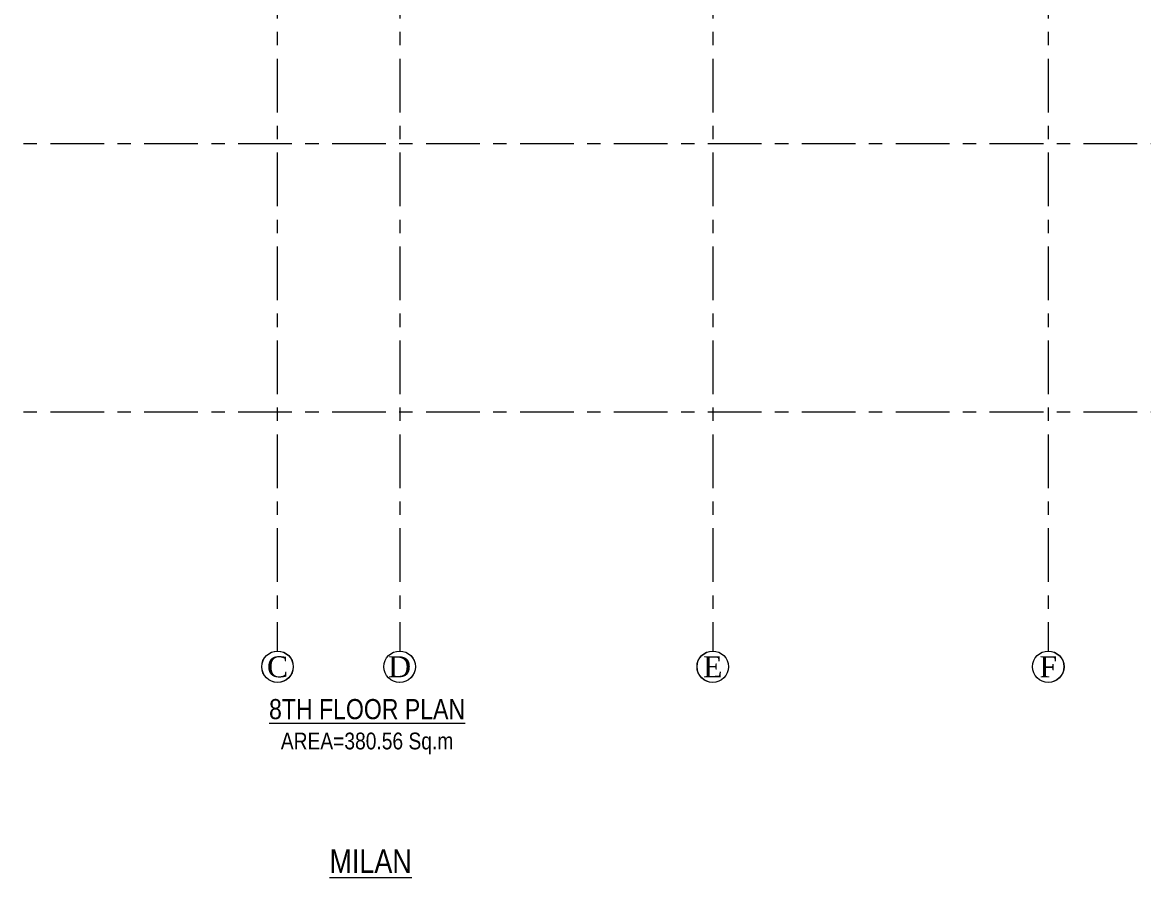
# Model space of a CAD drawing. Header units: millimetres. Extents: x 24487468 to 24959437, y -333213 to 842934.
# Drawn here: x 24724849 to 24749914, y 461796 to 480917 of the extents above; entities that cross this region are included whole.
import ezdxf
from ezdxf.enums import TextEntityAlignment as Align

# ---------------------------------------------------------------- set-up
doc = ezdxf.new("R2010")
doc.units = ezdxf.units.MM
doc.header["$MEASUREMENT"] = 0
for name, pattern in [('ACAD_ISO10W100', [18.5, 12, -3, 0.5, -3]), ('BORDERX2', [3.5, 1, -0.5, 1, -0.5, 0, -0.5]), ('Centreline', [21, 12, -3, 3, -3])]:
    doc.linetypes.add(name, pattern=pattern)
doc.layers.add('A-BTEXT', color=57, linetype='Continuous')
for name, color, linetype, lineweight in [('CENLINE', 220, 'ACAD_ISO10W100', 5), ('GRID', 205, 'BORDERX2', 5), ('p1 plan grid lck', 6, 'Continuous', 5), ('text', 7, 'Continuous', 15)]:
    doc.layers.add(name, color=color, linetype=linetype, lineweight=lineweight)
doc.styles.add('arial', font='times.ttf')

# ---------------------------------------------------------------- blocks, each defined once
blk = doc.blocks.new('grid letter-flat-4-flat-1')
at = {"layer": 'GRID', "linetype": 'Continuous'}
blk.add_circle((0, 374.75), 281.25, dxfattribs=at)

msp = doc.modelspace()

# ---------------------------------------------------------------- linework, layer by layer
at = {"layer": 'p1 plan grid lck', "linetype": 'Centreline', "ltscale": 100}
for p, q in [((24730541.5, 513705.4), (24730541.5, 466858.4)), ((24733282.6, 513705.4), (24733282.6, 466858.4)), ((24740282.6, 513705.4), (24740282.6, 466858.4)), ((24747782.6, 513705.4), (24747782.6, 466858.4)), ((24708672.7, 478212.5), (24761060.9, 478212.5)), ((24708672.7, 472212.5), (24761060.9, 472212.5))]:
    msp.add_line(p, q, dxfattribs=at)

# ---------------------------------------------------------------- block references
at = {"layer": 'CENLINE'}
ref = msp.add_blockref('grid letter-flat-4-flat-1', (24730551, 466041.1), dxfattribs=dict(at, xscale=1.25, yscale=1.25, zscale=25.4))
ref.add_attrib('GRID_LETTER', 'C', dxfattribs={"layer": 'A-BTEXT', "linetype": 'Continuous', "height": 468.7, "style": 'arial'}).set_placement((24730551, 466509.8), align=Align.MIDDLE_CENTER)
ref = msp.add_blockref('grid letter-flat-4-flat-1', (24730552.6, 466041.1), dxfattribs=dict(at, xscale=1.25, yscale=1.25, zscale=25.4))
ref.add_attrib('GRID_LETTER', 'C', dxfattribs={"layer": 'A-BTEXT', "linetype": 'Continuous', "height": 468.7, "style": 'arial'}).set_placement((24730552.6, 466509.8), align=Align.MIDDLE_CENTER)
ref = msp.add_blockref('grid letter-flat-4-flat-1', (24733281.5, 466041.1), dxfattribs=dict(at, xscale=1.25, yscale=1.25, zscale=25.4))
ref.add_attrib('GRID_LETTER', 'D', dxfattribs={"layer": 'A-BTEXT', "linetype": 'Continuous', "height": 468.7, "style": 'arial'}).set_placement((24733281.5, 466509.8), align=Align.MIDDLE_CENTER)
ref = msp.add_blockref('grid letter-flat-4-flat-1', (24733283.1, 466041.1), dxfattribs=dict(at, xscale=1.25, yscale=1.25, zscale=25.4))
ref.add_attrib('GRID_LETTER', 'D', dxfattribs={"layer": 'A-BTEXT', "linetype": 'Continuous', "height": 468.7, "style": 'arial'}).set_placement((24733283.1, 466509.8), align=Align.MIDDLE_CENTER)
ref = msp.add_blockref('grid letter-flat-4-flat-1', (24740281.5, 466041.1), dxfattribs=dict(at, xscale=1.25, yscale=1.25, zscale=25.4))
ref.add_attrib('GRID_LETTER', 'E', dxfattribs={"layer": 'A-BTEXT', "linetype": 'Continuous', "height": 468.7, "style": 'arial'}).set_placement((24740281.5, 466509.8), align=Align.MIDDLE_CENTER)
ref = msp.add_blockref('grid letter-flat-4-flat-1', (24740283.1, 466041.1), dxfattribs=dict(at, xscale=1.25, yscale=1.25, zscale=25.4))
ref.add_attrib('GRID_LETTER', 'E', dxfattribs={"layer": 'A-BTEXT', "linetype": 'Continuous', "height": 468.7, "style": 'arial'}).set_placement((24740283.1, 466509.8), align=Align.MIDDLE_CENTER)
ref = msp.add_blockref('grid letter-flat-4-flat-1', (24747781.5, 466041.1), dxfattribs=dict(at, xscale=1.25, yscale=1.25, zscale=25.4))
ref.add_attrib('GRID_LETTER', 'F', dxfattribs={"layer": 'A-BTEXT', "linetype": 'Continuous', "height": 468.7, "style": 'arial'}).set_placement((24747781.5, 466509.8), align=Align.MIDDLE_CENTER)
ref = msp.add_blockref('grid letter-flat-4-flat-1', (24747783.1, 466041.1), dxfattribs=dict(at, xscale=1.25, yscale=1.25, zscale=25.4))
ref.add_attrib('GRID_LETTER', 'F', dxfattribs={"layer": 'A-BTEXT', "linetype": 'Continuous', "height": 468.7, "style": 'arial'}).set_placement((24747783.1, 466509.8), align=Align.MIDDLE_CENTER)

# ---------------------------------------------------------------- texts
at = {"layer": 'text', "linetype": 'Continuous', "ltscale": 30, "insert": (24732553.7, 465168.7), "char_height": 450, "width": 21041.396, "attachment_point": 5, "style": 'arial'}
msp.add_mtext('\\A1;{\\fTechnic|b0|i0|c2|p2;\\L8TH FLOOR PLAN\\P\\H0.83333x;\\lAREA=380.56 Sq.m}', dxfattribs=at)
at = {"layer": 'text', "color": 2, "linetype": 'Continuous', "ltscale": 30, "insert": (24732633.3, 462163.9), "char_height": 450, "width": 6301.716, "attachment_point": 5, "style": 'arial'}
msp.add_mtext('{\\fTechnic|b0|i0|c2|p2;\\H1.1667x;\\LMILAN}', dxfattribs=at)

doc.saveas('drawing.dxf')
